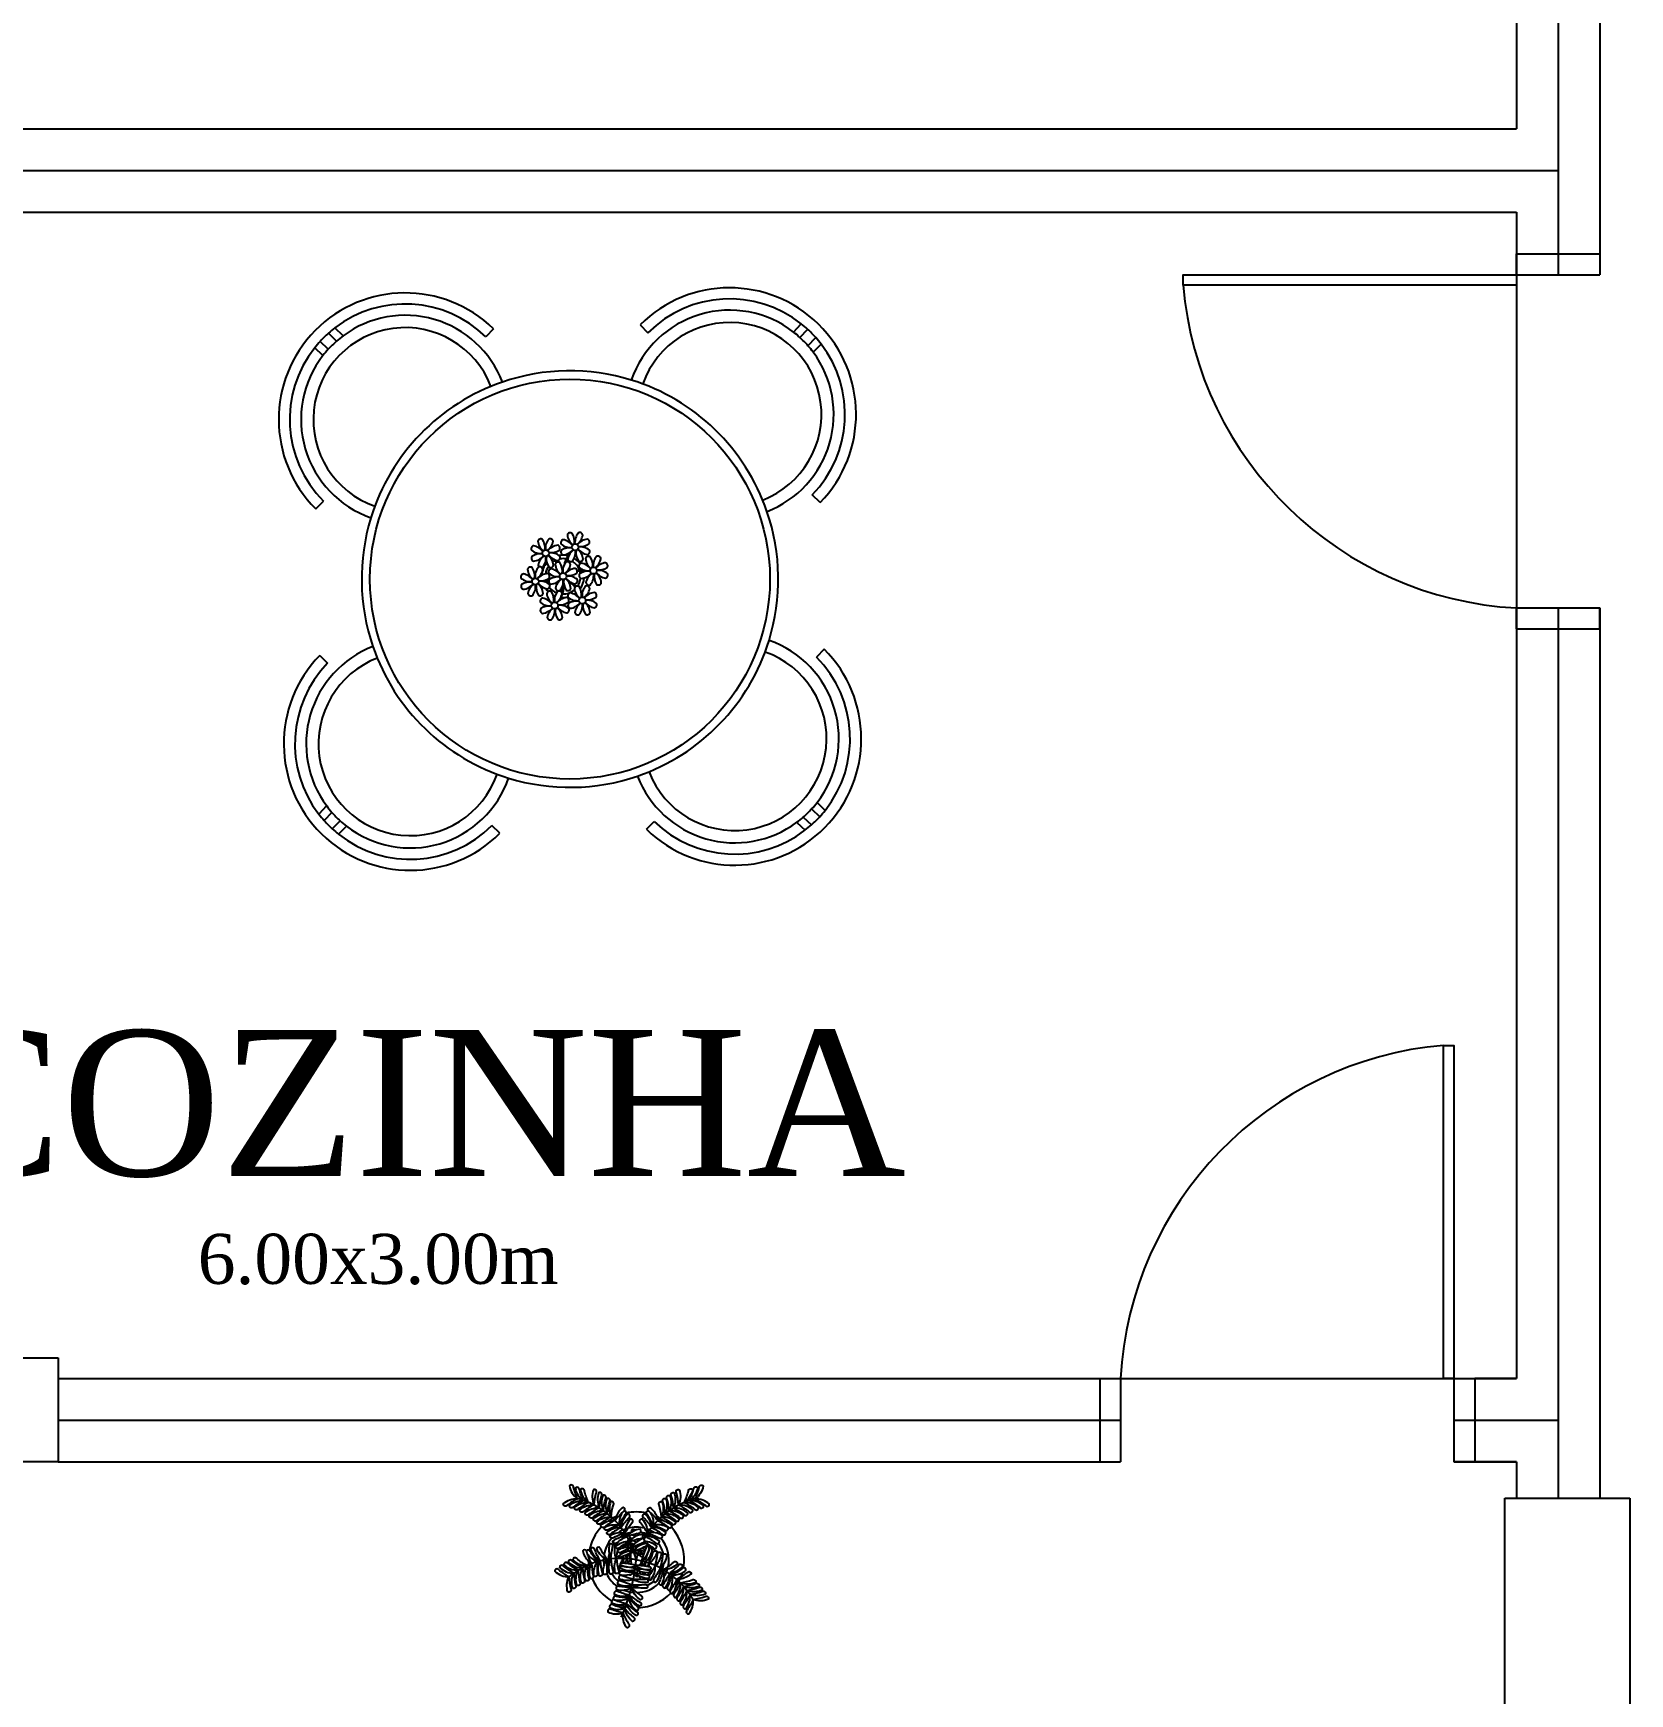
# Model space of a CAD drawing. Extents: x 220.6 to 320.1, y 139.4 to 202.4.
# Drawn here: x 228.802 to 232.635, y 194.451 to 198.437 of the extents above; entities that cross this region are included whole.
import ezdxf

# ---------------------------------------------------------------- set-up
doc = ezdxf.new("R2010")
doc.units = 0
doc.layers.get('0').update_dxf_attribs({"linetype": 'CONTINUOUS'})
for name, color, linetype in [('ACES-I', 251, 'CONTINUOUS'), ('DIVISORIA', 5, 'CONTINUOUS'), ('EXTERN-I', 251, 'CONTINUOUS'), ('Layer1', 252, 'CONTINUOUS'), ('MOBIL', 7, 'CONTINUOUS'), ('MOBIL-I', 251, 'CONTINUOUS'), ('MVIEW', 4, 'CONTINUOUS'), ('PAREDE', 6, 'CONTINUOUS'), ('VEGET', 64, 'CONTINUOUS'), ('VEGET_I', 62, 'CONTINUOUS')]:
    doc.layers.add(name, color=color, linetype=linetype)
doc.styles.add('STYLE2', font='times.ttf', dxfattribs={"height": 0.15})

# ---------------------------------------------------------------- blocks, each defined once
blk = doc.blocks.new('Mes_cop2')
at = {"layer": 'MOBIL'}
for p, q in [((-0.5444, 0.584), (-0.5642, 0.603)), ((-0.1835, 0.6007), (-0.2021, 0.5816)), ((0.1684, 0.6103), (0.1872, 0.5914)), ((0.5364, 0.593), (0.5553, 0.6126)), ((0.5517, 0.5801), (0.5707, 0.5998)), ((-0.5801, 0.5517), (-0.5998, 0.5707)), ((-0.5601, 0.5713), (-0.5797, 0.5902)), ((0.5713, 0.5601), (0.5902, 0.5797)), ((0.584, 0.5444), (0.603, 0.5642)), ((-0.593, 0.5364), (-0.6126, 0.5553)), ((0.6007, 0.1835), (0.5816, 0.2021)), ((-0.6103, 0.1684), (-0.5914, 0.1872)), ((-0.6007, -0.1835), (-0.5816, -0.2021)), ((0.6103, -0.1684), (0.5914, -0.1872)), ((-0.584, -0.5444), (-0.603, -0.5642)), ((0.5801, -0.5517), (0.5998, -0.5707)), ((0.593, -0.5364), (0.6126, -0.5553)), ((-0.5713, -0.5601), (-0.5902, -0.5797)), ((-0.5517, -0.5801), (-0.5707, -0.5998)), ((-0.5364, -0.593), (-0.5553, -0.6126)), ((-0.1684, -0.6103), (-0.1872, -0.5914)), ((0.1835, -0.6007), (0.2021, -0.5816)), ((0.5444, -0.584), (0.5642, -0.603)), ((0.5601, -0.5713), (0.5797, -0.5902))]:
    blk.add_line(p, q, dxfattribs=at)
at = {"layer": 'MOBIL', "color": 134}
blk.add_line((-0.5455, 0.2291), (-0.545, 0.2296), dxfattribs=at)
at = {"layer": 'MOBIL'}
for centre, radius, start, end in [((-0.3955, 0.3832), 0.3037, 45.7426, 225), ((0.3832, 0.3955), 0.3037, 315.7426, 135), ((-0.3955, 0.3832), 0.2771, 45.7426, 127.4996), ((0.3832, 0.3955), 0.25, 52.2022, 160.7613), ((0.3832, 0.3955), 0.2771, 51.5942, 135), ((-0.3955, 0.3832), 0.25, 21.0509, 126.5706), ((0.3832, 0.3955), 0.2771, 41.6623, 47.4499), ((-0.3955, 0.3832), 0.2771, 131.6623, 137.4499), ((-0.3955, 0.3832), 0.25, 131.1911, 137.6067), ((0.3832, 0.3955), 0.25, 41.1911, 47.6067), ((0.3832, 0.3955), 0.2771, 315.7426, 37.4996), ((-0.3955, 0.3832), 0.2771, 141.5942, 225), ((-0.3955, 0.3832), 0.25, 142.2022, 250.7613), ((0.3832, 0.3955), 0.25, 291.0509, 36.5706), ((0, 0), 0.5, 72.8866, 108.9257), ((0, 0), 0.5, 342.8866, 18.9257), ((0, 0), 0.5, 162.8866, 198.9257), ((0.3955, -0.3832), 0.25, 322.2022, 70.7613), ((-0.3832, -0.3955), 0.3037, 135.7426, 315), ((-0.3832, -0.3955), 0.25, 111.0509, 216.5706), ((0.3955, -0.3832), 0.3037, 225.7426, 45), ((0.3955, -0.3832), 0.2771, 321.5942, 45), ((-0.3832, -0.3955), 0.2771, 135.7426, 217.4996), ((-0.3832, -0.3955), 0.25, 232.2022, 340.7613), ((0, 0), 0.5, 252.8866, 288.9257), ((0.3955, -0.3832), 0.25, 201.0509, 306.5706), ((0.3955, -0.3832), 0.25, 311.1911, 317.6067), ((-0.3832, -0.3955), 0.2771, 221.6623, 227.4499), ((-0.3832, -0.3955), 0.25, 221.1911, 227.6067), ((-0.3832, -0.3955), 0.2771, 231.5942, 315), ((0.3955, -0.3832), 0.2771, 225.7426, 307.4996), ((0.3955, -0.3832), 0.2771, 311.6623, 317.4499)]:
    blk.add_arc(centre, radius, start, end, dxfattribs=at)
at = {"layer": 'MOBIL-I'}
blk.add_circle((0, 0), 0.48, dxfattribs=at)
for centre, radius, start, end in [((-0.3955, 0.3832), 0.2205, 21.1088, 250.7034), ((-0.3955, 0.3832), 0.2771, 127.4996, 131.6623), ((0.3832, 0.3955), 0.2205, 291.1088, 160.7034), ((0.3832, 0.3955), 0.2771, 47.4499, 51.5942), ((-0.3955, 0.3832), 0.2771, 137.4499, 141.5942), ((-0.3955, 0.3832), 0.25, 126.5706, 131.1911), ((0.3832, 0.3955), 0.25, 47.6067, 52.2022), ((0.3832, 0.3955), 0.25, 36.5706, 41.1911), ((0.3832, 0.3955), 0.2771, 37.4996, 41.6623), ((-0.3955, 0.3832), 0.25, 137.6067, 142.2022), ((0, 0), 0.5, 108.9257, 162.8866), ((0, 0), 0.5, 18.9257, 72.8866), ((0, 0), 0.5, 288.9257, 342.8866), ((-0.3832, -0.3955), 0.2205, 111.1088, 340.7034), ((0, 0), 0.5, 198.9257, 252.8866), ((0.3955, -0.3832), 0.2205, 201.1088, 70.7034), ((-0.3832, -0.3955), 0.25, 216.5706, 221.1911), ((0.3955, -0.3832), 0.25, 317.6067, 322.2022), ((0.3955, -0.3832), 0.2771, 317.4499, 321.5942), ((-0.3832, -0.3955), 0.2771, 217.4996, 221.6623), ((-0.3832, -0.3955), 0.25, 227.6067, 232.2022), ((0.3955, -0.3832), 0.25, 306.5706, 311.1911), ((0.3955, -0.3832), 0.2771, 307.4996, 311.6623), ((-0.3832, -0.3955), 0.2771, 227.4499, 231.5942)]:
    blk.add_arc(centre, radius, start, end, dxfattribs=at)
blk = doc.blocks.new('Veget-07')
at = {"layer": 'VEGET'}
for points in [[(-0.1408, 0.1467, -0.044205), (-0.1507, 0.1744, 0.765812), (-0.1604, 0.1773, 0.192696)], [(-0.1144, 0.1374, -0.044205), (-0.1243, 0.1651, 0.765812), (-0.1341, 0.168, 0.192696)], [(-0.1014, 0.1321, -0.044205), (-0.0959, 0.161, 0.765812), (-0.1027, 0.1684, 0.192696)], [(-0.0886, 0.1251, -0.044205), (-0.0831, 0.154, 0.765812), (-0.0899, 0.1614, 0.192696)], [(0.0896, 0.1245, 0.044205), (0.0841, 0.1534, -0.765812), (0.091, 0.1608, -0.192696)], [(0.1018, 0.1318, 0.044205), (0.0963, 0.1607, -0.765812), (0.1032, 0.1682, -0.192696)], [(0.1154, 0.1376, 0.044205), (0.1254, 0.1653, -0.765812), (0.1351, 0.1681, -0.192696)], [(0.1276, 0.1422, 0.044205), (0.1377, 0.1699, -0.765812), (0.1474, 0.1728, -0.192696)], [(0.1412, 0.1463, 0.044205), (0.1512, 0.174, -0.765812), (0.1609, 0.1769, -0.192696)], [(-0.1408, 0.1467, 0.044205), (-0.1656, 0.1309, -0.765812), (-0.1751, 0.1346, -0.192696)], [(-0.1142, 0.1379, 0.044205), (-0.1391, 0.1221, -0.765812), (-0.1485, 0.1257, -0.192696)], [(-0.1014, 0.1321, 0.044205), (-0.1263, 0.1163, -0.765812), (-0.1357, 0.1199, -0.192696)], [(-0.0886, 0.1251, 0.044205), (-0.1135, 0.1093, -0.765812), (-0.1229, 0.1129, -0.192696)], [(-0.0789, 0.1181, -0.044205), (-0.0733, 0.147, 0.765812), (-0.0802, 0.1544, 0.192696)], [(-0.0693, 0.1108, -0.044205), (-0.0637, 0.1397, 0.765812), (-0.0706, 0.1471, 0.192696)], [(-0.0603, 0.1032, -0.044205), (-0.0548, 0.1321, 0.765812), (-0.0616, 0.1395, 0.192696)], [(0.0606, 0.103, 0.044205), (0.0551, 0.1319, -0.765812), (0.062, 0.1394, -0.192696)], [(0.0696, 0.1106, 0.044205), (0.0641, 0.1395, -0.765812), (0.071, 0.1469, -0.192696)], [(0.0793, 0.1178, 0.044205), (0.0738, 0.1467, -0.765812), (0.0807, 0.1541, -0.192696)], [(0.0896, 0.1245, -0.044205), (0.1144, 0.1086, 0.765812), (0.1239, 0.1123, 0.192696)], [(0.1018, 0.1318, -0.044205), (0.1266, 0.116, 0.765812), (0.1361, 0.1196, 0.192696)], [(0.1154, 0.1376, -0.044205), (0.1402, 0.1217, 0.765812), (0.1496, 0.1254, 0.192696)], [(0.1276, 0.1422, -0.044205), (0.1524, 0.1264, 0.765812), (0.1619, 0.13, 0.192696)], [(0.1412, 0.1463, -0.044205), (0.166, 0.1305, 0.765812), (0.1754, 0.1341, 0.192696)], [(-0.0789, 0.1181, 0.044205), (-0.1037, 0.1023, -0.765812), (-0.1132, 0.1059, -0.192696)], [(-0.0603, 0.1032, 0.044205), (-0.0852, 0.0874, -0.765812), (-0.0946, 0.091, -0.192696)], [(0.0606, 0.103, -0.044205), (0.0854, 0.0872, 0.765812), (0.0949, 0.0908, 0.192696)], [(0.0793, 0.1178, -0.044205), (0.1041, 0.1019, 0.765812), (0.1136, 0.1056, 0.192696)], [(-0.1187, -0.0138, -0.044205), (-0.143, 0.0029, 0.765812), (-0.1526, -0.0005, 0.192696)], [(-0.1616, -0.0407, -0.044205), (-0.1859, -0.024, 0.765812), (-0.1954, -0.0274, 0.192696)], [(-0.15, -0.0319, -0.044205), (-0.1743, -0.0153, 0.765812), (-0.1839, -0.0186, 0.192696)], [(-0.1398, -0.025, -0.044205), (-0.164, -0.0084, 0.765812), (-0.1736, -0.0117, 0.192696)], [(-0.1292, -0.0192, -0.044205), (-0.1535, -0.0025, 0.765812), (-0.1631, -0.0058, 0.192696)], [(-0.15, -0.0319, 0.044205), (-0.1455, -0.061, -0.765812), (-0.1526, -0.0682, -0.192696)], [(-0.1398, -0.025, 0.044205), (-0.1352, -0.0541, -0.765812), (-0.1424, -0.0613, -0.192696)], [(-0.1187, -0.0138, 0.044205), (-0.1142, -0.0429, -0.765812), (-0.1213, -0.0501, -0.192696)], [(-0.1616, -0.0407, 0.044205), (-0.1571, -0.0698, -0.765812), (-0.1642, -0.077, -0.192696)], [(0.106, -0.0552, -0.044205), (0.0914, -0.0808, 0.765812), (0.0955, -0.0901, 0.192696)], [(0.1216, -0.0733, -0.044205), (0.107, -0.0988, 0.765812), (0.1111, -0.1081, 0.192696)], [(0.106, -0.0552, 0.044205), (0.1346, -0.0483, -0.765812), (0.1424, -0.0548, -0.192696)], [(0.1139, -0.064, 0.044205), (0.1425, -0.0571, -0.765812), (0.1503, -0.0636, -0.192696)], [(0.1216, -0.0733, 0.044205), (0.1502, -0.0663, -0.765812), (0.158, -0.0729, -0.192696)], [(0.1291, -0.0827, 0.044205), (0.1577, -0.0758, -0.765812), (0.1655, -0.0823, -0.192696)], [(-0.0317, -0.1274, -0.044205), (-0.0599, -0.119, 0.765812), (-0.068, -0.1252, 0.192696)], [(-0.0274, -0.1167, -0.044205), (-0.0556, -0.1083, 0.765812), (-0.0637, -0.1144, 0.192696)], [(-0.0274, -0.1167, 0.044205), (-0.0069, -0.1378, -0.765812), (-0.0086, -0.1478, -0.192696)], [(0.1291, -0.0827, -0.044205), (0.1145, -0.1082, 0.765812), (0.1186, -0.1175, 0.192696)], [(0.1367, -0.0951, -0.044205), (0.1221, -0.1207, 0.765812), (0.1262, -0.13, 0.192696)], [(0.1367, -0.0951, 0.044205), (0.1653, -0.0882, -0.765812), (0.1731, -0.0947, -0.192696)], [(-0.0317, -0.1274, 0.044205), (-0.0184, -0.1537, -0.765812), (-0.023, -0.1628, -0.192696)]]:
    blk.add_lwpolyline(points, format="xyb", close=True, dxfattribs=at)
for points in [[(-0.1272, 0.1425, -0.041958), (-0.1365, 0.1688, 0.765812), (-0.1463, 0.1717, 0.173473), (-0.1295, 0.1433, -0.044205)], [(-0.1264, 0.1423, 0.04372), (-0.151, 0.1266, -0.765812), (-0.1604, 0.1303, -0.188525), (-0.1269, 0.1425, 0.044205)], [(-0.0279, 0.1181, 0.561777), (-0.0317, 0.1262, 0.142414), (-0.0482, 0.1044, -0.044205)], [(0.0397, 0.1079, 0.017186), (0.0312, 0.1157, -0.765812), (0.0329, 0.1257, -0.142118), (0.0493, 0.1039, 0.044205)], [(-0.0691, 0.1106, 0.043736), (-0.0937, 0.095, -0.765812), (-0.1031, 0.0986, -0.190158), (-0.0693, 0.1108, 0.044205)], [(-0.0836, 0.0789, -0.217014), (-0.085, 0.083, -0.101631), (-0.0679, 0.0928, 0.044205)], [(-0.0388, 0.1083, -0.009373), (-0.0342, 0.1126, 0.765812)], [(-0.0342, 0.1126, 0.019255), (-0.036, 0.1092, -0.044205)], [(-0.0243, 0.1124, 0.362814), (-0.0279, 0.1181, 0.192696)], [(0.0246, 0.1123, -0.38977), (0.0287, 0.1182, -0.192696)], [(0.0342, 0.1131, -0.023028), (0.0363, 0.1091, 0.044205)], [(0.0844, 0.0781, 0.231781), (0.086, 0.0824, 0.103844), (0.0685, 0.0923, -0.044205)], [(0.0694, 0.1104, -0.043736), (0.0939, 0.0947, 0.765812), (0.1034, 0.0983, 0.190158), (0.0696, 0.1106, -0.044205)], [(-0.1194, 0.0217, 0.561777), (-0.1284, 0.0214, 0.142414), (-0.115, -0.0024, -0.044205)], [(-0.1127, 0.0227, 0.362814), (-0.1194, 0.0217, 0.192696)], [(-0.1147, 0.0078, -0.009373), (-0.1169, 0.0137, 0.765812)], [(-0.1169, 0.0137, 0.019255), (-0.1145, 0.0107, -0.044205)], [(-0.129, -0.0191, 0.043736), (-0.1245, -0.0478, -0.765812), (-0.1316, -0.055, -0.190158), (-0.1292, -0.0192, 0.044205)], [(-0.1058, -0.0451, -0.217014), (-0.1101, -0.0447, -0.101631), (-0.1122, -0.0251, 0.044205)], [(0.1077, -0.0404, 0.026609), (0.1223, -0.0304, -0.765812), (0.1317, -0.034, -0.150529), (0.1055, -0.0459, 0.044205)], [(0.1108, -0.0308, 0.019255), (0.114, -0.0289, 0.293091), (0.1193, -0.0223, 0.362814), (0.1134, -0.019, -0.044205)], [(0.0828, -0.0799, 0.217014), (0.0869, -0.081, 0.101631), (0.0959, -0.0635, -0.044205)], [(0.1137, -0.0638, -0.043736), (0.0992, -0.0891, 0.765812), (0.1033, -0.0984, 0.190158), (0.1139, -0.064, -0.044205)], [(-0.0588, -0.0988, 0.217014), (-0.059, -0.1032, 0.101631), (-0.0399, -0.1079, -0.044205)], [(-0.0126, -0.1143, 0.024087), (0.0003, -0.1238, -0.765812), (-0.0001, -0.1339, -0.148112), (-0.0196, -0.1133, 0.044205)], [(-0.0071, -0.1148, 0.019679), (-0.0044, -0.1176, 0.099242), (0.0009, -0.1212, 0.051682), (0.0032, -0.1212, 0.352205), (0.0051, -0.1149)]]:
    blk.add_lwpolyline(points, format="xyb", dxfattribs=at)
for centre, radius, start, end in [((-0.1911, -0.0425), 0.1958, 63.1009, 75.0922), ((-0.1911, -0.0425), 0.1958, 58.8729, 62.905), ((-0.1911, -0.0425), 0.1958, 46.6924, 58.6581), ((0.191, -0.043), 0.1958, 104.7555, 131.7692), ((0, 0), 0.115, 114.7863, 126.1966), ((0, 0), 0.115, 108.2342, 109.707), ((0, 0), 0.115, 77.6308, 102.2169), ((0, 0), 0.115, 69.8303, 71.6135), ((0, 0), 0.115, 53.4154, 64.6385), ((0, 0), 0.115, 136.6656, 168.6318), ((0, 0), 0.115, 350.4694, 42.7576), ((0, 0), 0.115, 174.6491, 176.1219), ((-0.0375, -0.1922), 0.1958, 125.073, 129.3199), ((-0.0375, -0.1922), 0.1958, 121.5087, 125.073), ((-0.0375, -0.1922), 0.1958, 114.5353, 121.4728), ((-0.0375, -0.1922), 0.1958, 113.1073, 114.4934), ((0, 0), 0.115, 181.2012, 192.6115), ((0, 0), 0.115, 339.4148, 344.4521), ((0, 0), 0.115, 203.0804, 239.2373), ((0, 0), 0.115, 326.4898, 336.4965), ((-0.0335, -0.1929), 0.1958, 37.6284, 47.9869), ((-0.0335, -0.1929), 0.1958, 34.0282, 37.5925), ((0, 0), 0.115, 249.7063, 260.1911), ((-0.4286, 0.039), 0.4304, 335.816, 339.4466), ((0, 0), 0.115, 263.6853, 266.4814), ((0, 0), 0.115, 272.5639, 316.0208), ((-0.0335, -0.1929), 0.1958, 29.7814, 33.8134)]:
    blk.add_arc(centre, radius, start, end, dxfattribs=at)
at = {"layer": 'VEGET_I'}
for points in [[(-0.0507, 0.0952, 0.044205), (-0.0756, 0.0794, -0.47059), (-0.0836, 0.0789, -0.101631)], [(-0.0679, 0.0928, -0.089316), (-0.0507, 0.0952, 0.044205)], [(-0.0507, 0.0952, -0.026571), (-0.0388, 0.1083, 0.765812)], [(-0.0482, 0.1044, 0.048939), (-0.0507, 0.0952, -0.044205)], [(-0.036, 0.1092, 0.136656), (-0.0404, 0.0833, -0.044205)], [(-0.0404, 0.0833, -0.044205), (-0.0262, 0.1091, 0.186519), (-0.0243, 0.1124, 0.192696)], [(-0.0342, 0.1126, -0.008239), (-0.0301, 0.1162, 0.14266), (-0.0279, 0.1181, 0.192696)], [(0.0407, 0.0832, 0.044205), (0.0265, 0.109, -0.186519), (0.0246, 0.1123, -0.192696)], [(0.0363, 0.1091, -0.136656), (0.0407, 0.0832, 0.044205)], [(0.0518, 0.0946, 0.026999), (0.0397, 0.1079, -0.765812)], [(0.0493, 0.1039, -0.049229), (0.0518, 0.0946, 0.044205)], [(0.0685, 0.0923, 0.087109), (0.0518, 0.0946, -0.044205)], [(0.0518, 0.0946, -0.044205), (0.0766, 0.0788, 0.45353), (0.0844, 0.0781, 0.192696)], [(-0.0222, 0.0566, 0.043212), (-0.0465, 0.0411, -0.765812), (-0.0559, 0.0447, -0.188559), (-0.0224, 0.0569, 0.044205)], [(-0.0255, 0.0391, 0.026809), (-0.0402, 0.029, -0.765812), (-0.0496, 0.0326, -0.190001), (-0.0159, 0.0448, 0.044205)], [(-0.0206, 0.0307, 0.012353), (-0.0211, 0.0391, 0.702056), (-0.0252, 0.0397, 0.056992), (-0.0277, 0.03, 0.055396)], [(-0.0157, 0.0445, 0.011778), (-0.0226, 0.0408, -0.765812)], [(-0.0222, 0.0566, -0.043212), (0.0055, 0.0642, 0.765812), (0.0091, 0.0737, 0.189039), (-0.0224, 0.0568, -0.044205)], [(-0.0194, 0.0448, -0.367712), (-0.0166, 0.051, -0.023207), (-0.0123, 0.0494, 0.044205)], [(-0.0124, 0.0303, 0.014432), (-0.013, 0.0401, 0.702056), (-0.0171, 0.0407, 0.058247), (-0.0196, 0.0308, 0.055396)], [(-0.0165, 0.0414, -0.128217), (-0.0185, 0.0431, -0.023207)], [(-0.0157, 0.0444, -0.040373), (0.0103, 0.0514, 0.765812), (0.0139, 0.0609, 0.178223), (-0.0163, 0.0456, -0.044205)], [(-0.0098, 0.0514, 0.000464), (-0.0101, 0.0515, -0.582651), (-0.0154, 0.0589, -0.07346)], [(-0.0052, 0.0369, 0.012832), (-0.0131, 0.0403, -0.213964)], [(-0.0105, 0.067, -0.375335), (-0.0089, 0.0737, -0.047205), (0.0001, 0.0717, 0.044205)], [(-0.0105, 0.0604, -0.056536), (0.0001, 0.0572, 0.044205)], [(-0.0091, 0.0295, -0.039819), (0.0149, 0.0409, 0.765812), (0.0167, 0.0509, 0.173659), (-0.0097, 0.0311, -0.044205)], [(-0.0075, 0.0471, -0.046951), (0.0001, 0.042, 0.044205)], [(0.0106, 0.0604, 0.016318), (0.0001, 0.0631, -0.765812)], [(0.0077, 0.0471, 0.011816), (0.0001, 0.0492, -0.765812)], [(0.01, 0.0514, -0.016225), (0.0124, 0.0494, 0.044205)], [(0.0107, 0.0669, -0.080461), (0.0226, 0.0568, 0.044205)], [(0.0224, 0.0565, 0.010847), (0.0156, 0.0589, -0.765812)], [(0.0186, 0.043, -0.012099), (0.0256, 0.039, 0.765812)], [(0.0282, 0.0373, -0.022047), (0.0403, 0.0289, 0.765812), (0.0497, 0.0325, 0.171463), (0.0195, 0.0447, -0.044205)], [(0.0224, 0.0565, -0.043212), (0.0466, 0.0409, 0.765812), (0.0561, 0.0446, 0.188559), (0.0226, 0.0568, -0.044205)], [(-0.1169, 0.0137, -0.008239), (-0.1186, 0.0189, 0.14266), (-0.1194, 0.0217, 0.192696)], [(-0.1075, -0.0084, -0.026571), (-0.1147, 0.0078, 0.765812)], [(-0.1145, 0.0107, 0.136656), (-0.0926, -0.0037, -0.044205)], [(-0.0926, -0.0037, -0.044205), (-0.1105, 0.0197, 0.186519), (-0.1127, 0.0227, 0.192696)], [(-0.0607, 0.0022, -0.043212), (-0.0566, 0.0307, 0.765812), (-0.0639, 0.0378, 0.189039), (-0.0611, 0.0022, -0.044205)], [(-0.0607, 0.0022, 0.043212), (-0.0562, -0.0262, -0.765812), (-0.0634, -0.0334, -0.188812), (-0.0611, 0.0022, 0.044205)], [(-0.0443, 0.0367, 0.310051), (-0.0503, 0.0371, 0.178223), (-0.0483, 0.0033, -0.044205)], [(-0.0471, 0.0034, 0.043533), (-0.0426, -0.0252, -0.765812), (-0.0498, -0.0324, -0.190001), (-0.0474, 0.0034, 0.044205)], [(-0.047, 0.0034, -0.035554), (-0.0437, 0.0269, 0.765812)], [(-0.009, 0.0293, 0.042968), (-0.0355, 0.0185, -0.765812), (-0.0441, 0.0238, -0.187469), (-0.0092, 0.0298, 0.044205)], [(-0.006, 0.0212, -0.054708), (-0.0395, 0.0053, -0.702056), (-0.0417, 0.0088, -0.225817), (-0.0061, 0.0215, -0.055396)], [(-0.0403, 0.0289, 0.01476), (-0.0401, 0.026, -0.044205)], [(-0.0385, 0.0171, 0.023461), (-0.0371, 0.0128, -0.044205)], [(-0.0369, -0.0078, -0.065659), (-0.0309, 0.0035, 0.044205)], [(-0.0345, 0.0071, 0.020897), (-0.0324, 0.0036, -0.044205)], [(-0.0316, 0.0291, -0.001358), (-0.0316, 0.03, 0.23858), (-0.0322, 0.0347, 0.192696)], [(-0.0316, 0.0163, -0.006135), (-0.0317, 0.0204, 0.23858)], [(-0.0305, 0.0035, 0.017363), (-0.0313, -0.008, -0.091156)], [(-0.0307, 0.0035, -0.007355), (-0.0312, 0.0084, 0.23858)], [(-0.027, 0.0336, 0.55151), (-0.0304, 0.032, 0.014416), (-0.0303, 0.0294, 0.055396)], [(-0.0268, 0.0348, -0.000915), (-0.0273, 0.0351, -0.304303), (-0.0281, 0.0374, -0.228818)], [(-0.028, 0.0221, 0.022251), (-0.0277, 0.0182, 0.055396)], [(-0.0266, -0.0085, -0.070796), (-0.0221, 0.003, -0.055396)], [(-0.0259, 0.0106, 0.046881), (-0.0227, 0.0031, 0.055396)], [(-0.0255, 0.039, -0.000303), (-0.0255, 0.039, -0.055396)], [(-0.0218, 0.003, -0.018247), (-0.0205, -0.0093, -0.702056)], [(-0.0217, 0.003, 0.014868), (-0.0208, 0.013, 0.702056)], [(-0.0211, 0.0385, -0.017637), (-0.0181, 0.0379, -0.055396)], [(-0.0189, 0.0308, -0.002748), (-0.0206, 0.0316, -0.304303)], [(-0.0205, 0.0206, 0.006974), (-0.0204, 0.0253, 0.702056)], [(-0.0199, 0.0255, 0.027174), (-0.0197, 0.0207, 0.055396)], [(-0.0186, 0.0141, 0.071588), (-0.0137, 0.0026, 0.055396)], [(-0.0185, -0.0096, -0.075119), (-0.0137, 0.0026, -0.055396)], [(-0.0137, 0.0026, 0.021865), (-0.0125, 0.0174, 0.702056)], [(-0.0137, 0.0026, -0.019771), (-0.0123, -0.0108, -0.702056)], [(-0.0042, 0.0245, -0.0139), (-0.013, 0.028, -0.304303)], [(-0.0127, 0.0362, -0.031165), (-0.0077, 0.0339, -0.055396)], [(-0.0123, 0.0217, 0.009673), (-0.0123, 0.0282, 0.702056)], [(-0.0123, 0.0271, -0.045164), (-0.0057, 0.0228, -0.055396)], [(0.0032, 0.0136, -0.02164), (-0.0108, 0.0183, -0.702056)], [(-0.0059, 0.0211, 0.053322), (0.0274, 0.035, 0.702056), (0.0263, 0.039, 0.218681), (-0.0063, 0.022, 0.055396)], [(-0.0046, 0.032, -0.032659), (0, 0.0286, -0.055396)], [(-0.0042, 0.0216, -0.061935), (0.0032, 0.0136, -0.055396)], [(0.0046, 0.032, 0.007775), (0, 0.0344, -0.765812)], [(0.006, 0.021, -0.009219), (0, 0.023, -0.304303)], [(0.0181, 0.0127, 0.085919), (0.0032, 0.0136, 0.055396)], [(0.0032, 0.0136, 0.021874), (0.0161, 0.0063, 0.702056)], [(0.0043, 0.0245, -0.018209), (0.0063, 0.022, -0.055396)], [(0.0053, 0.0369, -0.020159), (0.0078, 0.0339, 0.044205)], [(0.006, 0.0212, 0.021253), (0.0186, 0.0141, 0.702056)], [(0.021, 0.0204, 0.085162), (0.0061, 0.0215, 0.055396)], [(0.0131, 0.028, -0.015304), (0.0226, 0.0244, 0.765812)], [(0.0253, 0.0303, 0.031921), (0.019, 0.0307, -0.044205)], [(0.0205, 0.0041, 0.004757), (0.0234, 0.0028, 0.702056)], [(0.0213, -0.0049, -0.053322), (0.0337, 0.029, -0.702056), (0.0377, 0.0281, -0.218681), (0.0223, -0.0052, -0.055396)], [(0.0258, 0.0101, 0.005884), (0.0248, 0.0105, 0.055396)], [(0.0251, 0.011, 0.001397), (0.026, 0.0106, 0.702056)], [(0.0281, 0.0008, 0.0079), (0.0331, -0.0012, 0.702056)], [(0.0287, 0.0177, 0.003136), (0.0282, 0.0179, 0.055396)], [(0.0292, 0.0215, -0.001443), (0.0301, 0.0211, 0.765812)], [(0.0299, -0.0077, 0.039819), (0.0402, 0.0168, -0.765812), (0.0501, 0.0191, -0.173659), (0.0316, -0.0082, 0.044205)], [(0.0335, 0.0285, 0.016253), (0.0304, 0.0294, -0.044205)], [(0.0355, 0.0042, 0.023932), (0.0321, 0.0067, 0.055396)], [(0.0327, 0.0077, 0.00583), (0.0364, 0.0063, 0.702056)], [(0.0384, 0.0116, 0.021846), (0.0353, 0.0139, 0.055396)], [(0.0365, 0.0177, 0.188259), (0.0402, 0.0171, 0.037112)], [(0.0444, 0.0217, 0.095136), (0.0442, 0.0237, 0.037112), (0.0377, 0.027, -0.044205)], [(0.0451, -0.0136, 0.040373), (0.0509, 0.0127, -0.765812), (0.0602, 0.0167, -0.178223), (0.0463, -0.0141, 0.044205)], [(0.0575, -0.0196, 0.043212), (0.0639, 0.0085, -0.765812), (0.0732, 0.0126, -0.189039), (0.0578, -0.0197, 0.044205)], [(-0.115, -0.0024, 0.048939), (-0.1075, -0.0084, -0.044205)], [(-0.1122, -0.0251, -0.089316), (-0.1075, -0.0084, 0.044205)], [(-0.1075, -0.0084, 0.044205), (-0.103, -0.0375, -0.47059), (-0.1058, -0.0451, -0.101631)], [(-0.0068, -0.0463, -0.041957), (-0.0335, -0.0382, 0.765812), (-0.0416, -0.0444, 0.18367), (-0.0069, -0.0471, -0.044205)], [(-0.0397, -0.0288, -0.091774), (-0.038, -0.0111, 0.044205)], [(-0.0025, -0.0213, 0.050837), (-0.0365, -0.0159, 0.702056), (-0.0377, -0.0198, 0.208079), (-0.0028, -0.0233, 0.055396)], [(-0.0014, -0.0134, 0.052104), (-0.0363, -0.0077, 0.702056), (-0.0374, -0.0117, 0.213937), (-0.0016, -0.0148, 0.055396)], [(-0.0315, -0.0144, 0.002726), (-0.0315, -0.0162, -0.091156)], [(-0.0313, -0.0228, 0.003527), (-0.0312, -0.0251, -0.132351), (-0.031, -0.0278, -0.192696)], [(-0.0277, -0.0166, -0.005382), (-0.0277, -0.0157, -0.055396)], [(-0.0266, -0.0286, -0.026563), (-0.0274, -0.024, -0.055396)], [(-0.0202, -0.0253, -0.005553), (-0.0203, -0.029, -0.702056)], [(-0.0202, -0.017, -0.000824), (-0.0201, -0.0176, -0.702056)], [(-0.0196, -0.0177, -0.003383), (-0.0196, -0.0171, -0.055396)], [(-0.0184, -0.0296, -0.024989), (-0.0192, -0.0253, -0.055396)], [(-0.0125, -0.0342, -0.873192), (-0.0166, -0.0354, -0.228818)], [(-0.012, -0.0252, -0.007299), (-0.0122, -0.0302, -0.702056)], [(-0.012, -0.0171, -0.002951), (-0.012, -0.0191, -0.702056)], [(-0.0039, -0.0305, 0.044205), (0.0251, -0.0357, -0.765812), (0.0296, -0.0448, -0.192696), (-0.0039, -0.0305, 0.044205)], [(-0.0016, -0.0148, 0.126868), (0.0315, -0.0234, 0.706395), (0.0352, -0.0184, 0.085319), (0.034, -0.0178, 0.054345), (-0.0014, -0.0134)], [(0.0001, -0.0341, 0.004581), (-0.0008, -0.0371, 0.702056), (0.0028, -0.0391, 0.014424), (0.0044, -0.0372, 0.055396)], [(0.0032, -0.0251, 0.010447), (0.0009, -0.0318, 0.702056)], [(0.0059, -0.0184, 0.004912), (0.0046, -0.0215, 0.702056)], [(0.0072, -0.0388, 0.000531), (0.0071, -0.0392, 0.702056), (0.0107, -0.0412, 0.00358), (0.0111, -0.0407, 0.055396)], [(0.0074, -0.0332, 0.031025), (0.01, -0.0284, 0.055396)], [(0.0137, -0.0025, 0.018633), (0.008, -0.0138, 0.702056)], [(0.0106, -0.0286, 0.007534), (0.0089, -0.0335, 0.702056)], [(0.0125, -0.022, 0.007476), (0.0128, -0.0208, 0.055396)], [(0.0136, -0.0211, 0.001673), (0.0132, -0.0221, 0.702056)], [(0.014, -0.0145, 0.068831), (0.0137, -0.0025, 0.055396)], [(0.0157, -0.0346, 0.027613), (0.018, -0.0303, 0.055396)], [(0.0214, -0.005, 0.016154), (0.0164, -0.0147, 0.702056)], [(0.0218, -0.0308, -0.006227), (0.0202, -0.0346, 0.033373), (0.0197, -0.0351, 0.192696)], [(0.0207, -0.023, 0.002758), (0.0208, -0.0225, 0.055396)], [(0.0221, -0.0154, 0.058916), (0.0217, -0.0051, 0.055396)], [(0.0249, -0.0231, -0.0009), (0.0247, -0.0236, 0.009168)], [(0.0297, -0.0076, -0.013341), (0.0272, -0.0161, 0.009168)], [(0.0288, -0.0363, 0.030936), (0.0305, -0.0305, -0.044205)], [(0.0292, -0.0448, 0.352236), (0.0349, -0.0481, 0.190001), (0.0455, -0.0137, -0.044205)], [(0.0316, -0.0169, 0.047452), (0.0302, -0.0078, -0.044205)], [(0.0452, -0.0136, -0.043303), (0.0309, -0.0387, 0.765812)], [(0.0314, -0.0249, 0.007699), (0.0315, -0.0234, -0.044205)], [(0.038, -0.0026, 0.312991), (0.0396, -0.0008, 0.052452)], [(0.0575, -0.0196, -0.043212), (0.0432, -0.0445, 0.765812), (0.0473, -0.0538, 0.188812), (0.0579, -0.0197, -0.044205)], [(0.1134, -0.019, 0.186519), (0.1102, -0.021, -0.044205), (0.0851, -0.0365, 0.136656), (0.1108, -0.0308, 0.293091)], [(-0.0097, -0.0596, -0.04223), (-0.0366, -0.0515, 0.765812), (-0.0447, -0.0576, 0.184614), (-0.0098, -0.0603, -0.044205)], [(-0.0068, -0.0463, 0.041957), (0.0212, -0.046, -0.765812), (0.0272, -0.0541, -0.183954), (-0.0069, -0.0471, 0.044205)], [(0.0975, -0.0462, -0.044205), (0.0828, -0.0718, 0.47059), (0.0828, -0.0799, 0.101631)], [(0.0959, -0.0635, 0.089316), (0.0975, -0.0462, -0.044205)], [(0.0975, -0.0462, 0.017575), (0.1077, -0.0404, -0.765812)], [(0.1055, -0.0459, -0.040978), (0.0975, -0.0462, 0.044205)], [(-0.0227, -0.1054, -0.044205), (-0.0509, -0.0971, 0.47059), (-0.0588, -0.0988, 0.192696)], [(-0.0399, -0.1079, 0.089316), (-0.0227, -0.1054, -0.044205)], [(-0.0227, -0.1054, 0.020097), (-0.0126, -0.1143, -0.765812)], [(-0.0196, -0.1133, -0.043346), (-0.0227, -0.1054, 0.044205)], [(-0.0184, -0.0912, 0.136225), (-0.0071, -0.1148, 0.131385)], [(-0.0184, -0.0912, 0.044205), (0.0024, -0.112, -0.19627), (0.0051, -0.1149, -0.192696)]]:
    blk.add_lwpolyline(points, format="xyb", dxfattribs=at)
for points in [[(-0.0404, 0.0833, 0.044205), (-0.0677, 0.0723, -0.765812), (-0.0764, 0.0776, -0.192696)], [(-0.0365, 0.0781, -0.044205), (-0.0178, 0.1009, 0.765812), (-0.0203, 0.1107, 0.192696)], [(-0.0269, 0.0643, -0.044205), (-0.0104, 0.0887, 0.765812), (-0.0138, 0.0982, 0.192696)], [(0.027, 0.0642, 0.044205), (0.0106, 0.0886, -0.765812), (0.0141, 0.0982, -0.192696)], [(0.0367, 0.078, 0.044205), (0.0181, 0.1008, -0.765812), (0.0206, 0.1106, -0.192696)], [(0.0407, 0.0832, -0.044205), (0.0679, 0.0721, 0.765812), (0.0766, 0.0774, 0.192696)], [(-0.0365, 0.0781, 0.044205), (-0.0613, 0.0623, -0.765812), (-0.0708, 0.066, -0.192696)], [(-0.0269, 0.0643, 0.044205), (-0.0542, 0.0532, -0.765812), (-0.0628, 0.0585, -0.192696)], [(0.027, 0.0642, -0.044205), (0.0543, 0.0531, 0.765812), (0.063, 0.0584, 0.192696)], [(0.0367, 0.078, -0.044205), (0.0615, 0.0622, 0.765812), (0.071, 0.0658, 0.192696)], [(-0.0862, -0.0022, -0.044205), (-0.0996, 0.024, 0.765812), (-0.1096, 0.0257, 0.192696)], [(-0.0696, 0.0011, -0.044205), (-0.0854, 0.0259, 0.765812), (-0.0955, 0.0266, 0.192696)], [(-0.0696, 0.0011, 0.044205), (-0.0704, -0.0284, -0.765812), (-0.0788, -0.0341, -0.192696)], [(0.0137, -0.0025, -0.055396), (0.0265, 0.0328, -0.702056), (0.0305, 0.0319, -0.228818)], [(-0.0926, -0.0037, 0.044205), (-0.0934, -0.0331, -0.765812), (-0.1017, -0.0389, -0.192696)], [(-0.0862, -0.0022, 0.044205), (-0.0817, -0.0313, -0.765812), (-0.0888, -0.0385, -0.192696)], [(-0.0039, -0.0305, -0.044205), (-0.0332, -0.0274, 0.765812), (-0.04, -0.0349, 0.192696)], [(-0.0025, -0.0213, -0.055396), (0.0348, -0.0256, -0.702056), (0.0348, -0.0297, -0.228818)], [(0.0654, -0.0238, -0.044205), (0.0557, -0.0516, 0.765812), (0.0614, -0.06, 0.192696)], [(0.0797, -0.0328, -0.044205), (0.0651, -0.0583, 0.765812), (0.0692, -0.0676, 0.192696)], [(0.0654, -0.0238, 0.044205), (0.0891, -0.0062, -0.765812), (0.0987, -0.0092, -0.192696)], [(0.0851, -0.0365, -0.044205), (0.0754, -0.0643, 0.765812), (0.0811, -0.0726, 0.192696)], [(0.0797, -0.0328, 0.044205), (0.1016, -0.0131, -0.765812), (0.1115, -0.0151, -0.192696)], [(-0.0163, -0.0846, -0.044205), (-0.0446, -0.0762, 0.765812), (-0.0527, -0.0823, 0.192696)], [(-0.0116, -0.0667, -0.044205), (-0.0408, -0.0636, 0.765812), (-0.0477, -0.0711, 0.192696)], [(-0.0116, -0.0667, 0.044205), (0.011, -0.0857, -0.765812), (0.0103, -0.0958, -0.192696)], [(-0.0097, -0.0596, 0.044205), (0.0198, -0.0595, -0.765812), (0.0258, -0.0676, -0.192696)], [(-0.0184, -0.0912, -0.044205), (-0.0477, -0.088, 0.765812), (-0.0545, -0.0955, 0.192696)], [(-0.0163, -0.0846, 0.044205), (0.0079, -0.1013, -0.765812), (0.0082, -0.1114, -0.192696)]]:
    blk.add_lwpolyline(points, format="xyb", close=True, dxfattribs=at)
for centre, radius, start, end in [((-0.1911, -0.0425), 0.1958, 44.6994, 46.6924), ((-0.1911, -0.0425), 0.1958, 40.0653, 44.5161), ((-0.1911, -0.0425), 0.1958, 38.0316, 39.9316), ((0.191, -0.043), 0.1958, 139.9161, 141.8162), ((0.191, -0.043), 0.1958, 135.3317, 139.7824), ((0.191, -0.043), 0.1958, 131.7692, 135.3317), ((0, 0), 0.0784, 138.5722, 171.0542), ((0, 0), 0.0784, 109.3908, 123.9064), ((0, 0), 0.0667, 101.0018, 125.0642), ((-0.1911, -0.0425), 0.1958, 33.055, 37.9709), ((-0.1911, -0.0425), 0.1958, 25.4706, 33.0329), ((0, 0), 0.0784, 75.2084, 104.6393), ((0.191, -0.043), 0.1958, 154.7228, 156.278), ((0, 0), 0.0667, 54.7836, 78.846), ((0.191, -0.043), 0.1958, 146.8148, 151.7874), ((0, 0), 0.0784, 55.9413, 70.4569), ((0.191, -0.043), 0.1958, 141.8768, 146.7928), ((0, 0), 0.0784, 348.047, 41.2755), ((-0.0375, -0.1922), 0.1958, 99.4698, 104.3858), ((0, 0), 0.0784, 175.8057, 190.3213), ((-0.0375, -0.1922), 0.1958, 78.9556, 99.4478), ((0, 0), 0.0667, 167.4166, 191.4791), ((0, 0), 0.0667, 143.4225, 147.7995), ((-0.1911, -0.0425), 0.1958, 12.5407, 24.4388), ((0.191, -0.043), 0.1958, 163.2567, 167.307), ((0.191, -0.043), 0.1958, 159.4295, 163.1754), ((0, 0), 0.0667, 11.3017, 36.4252), ((-0.0375, -0.1922), 0.1958, 111.1143, 113.1073), ((-0.0375, -0.1922), 0.1958, 106.4802, 110.9309), ((-0.0375, -0.1922), 0.1958, 104.4465, 106.3465), ((0, 0), 0.0784, 204.9871, 234.2697), ((0, 0), 0.0667, 209.8374, 230.1587), ((-0.4286, 0.039), 0.4304, 339.4466, 351.9444), ((-0.4286, 0.039), 0.4304, 351.9444, 352.8151), ((-0.4286, 0.039), 0.4304, 353.0137, 354.8012), ((-0.0335, -0.1929), 0.1958, 76.0953, 80.1456), ((-0.0335, -0.1929), 0.1958, 52.7547, 76.014), ((0, 0), 0.0667, 327.6222, 351.6846), ((0, 0), 0.0784, 328.7799, 343.2955), ((-0.0335, -0.1929), 0.1958, 48.1703, 52.621), ((0, 0), 0.0784, 247.5154, 264.9768), ((0, 0), 0.0667, 248.9366, 274.5396), ((0, 0), 0.0784, 270.9845, 314.1141), ((0, 0), 0.0667, 292.9877, 309.2638)]:
    blk.add_arc(centre, radius, start, end, dxfattribs=at)
blk = doc.blocks.new('Veget_14')
at = {"layer": 'VEGET', "color": 7}
for points in [[(-0.0436, 0.0632, 0.191491), (-0.0493, 0.0885, 0.518852), (-0.0605, 0.0846, 0.20503), (-0.0475, 0.0609)], [(-0.0376, 0.0624, 0.191491), (-0.0237, 0.0842, 0.518852), (-0.0344, 0.0894, 0.20503), (-0.042, 0.0635)], [(0.0225, 0.0742, 0.191491), (0.0007, 0.088, 0.518852), (-0.0045, 0.0773, 0.20503), (0.0214, 0.0697)], [(0.0274, 0.0779, 0.191491), (0.0218, 0.1031, 0.518852), (0.0105, 0.0992, 0.20503), (0.0235, 0.0755)], [(0.0335, 0.077, 0.191491), (0.0473, 0.0989, 0.518852), (0.0366, 0.1041, 0.20503), (0.029, 0.0781)], [(0.0372, 0.0721, 0.191491), (0.0624, 0.0778, 0.518852), (0.0585, 0.089, 0.20503), (0.0348, 0.076)], [(-0.0485, 0.0595, 0.191491), (-0.0704, 0.0734, 0.518852), (-0.0756, 0.0627, 0.20503), (-0.0496, 0.0551)], [(-0.0494, 0.0535, 0.191491), (-0.0746, 0.0478, 0.518852), (-0.0707, 0.0366, 0.20503), (-0.047, 0.0496)], [(-0.0457, 0.0486, 0.191491), (-0.0595, 0.0267, 0.17076), (-0.0572, 0.0225, 0.20503)], [(-0.0508, 0.0208, 0.071789), (-0.0488, 0.0216, 0.20503), (-0.0412, 0.0475)], [(-0.0396, 0.0477, 0.191491), (-0.034, 0.0225, 0.518852), (-0.0227, 0.0264, 0.20503), (-0.0357, 0.0501)], [(-0.0339, 0.0575, 0.191491), (-0.0086, 0.0631, 0.518852), (-0.0125, 0.0744, 0.20503), (-0.0362, 0.0614)], [(-0.0347, 0.0514, 0.191491), (-0.0129, 0.0376, 0.518852), (-0.0077, 0.0483, 0.20503), (-0.0336, 0.0559)], [(0.0217, 0.0681, 0.191491), (-0.0036, 0.0625, 0.518852), (0.0003, 0.0512, 0.20503), (0.024, 0.0642)], [(0.0254, 0.0632, 0.191491), (0.0115, 0.0414, 0.518852), (0.0222, 0.0362, 0.20503), (0.0298, 0.0621)], [(0.0314, 0.0624, 0.191491), (0.0371, 0.0371, 0.518852), (0.0483, 0.041, 0.20503), (0.0353, 0.0647)], [(0.0363, 0.0661, 0.191491), (0.0582, 0.0522, 0.518852), (0.0634, 0.0629, 0.20503), (0.0374, 0.0705)], [(0.071, 0.0214, 0.191491), (0.0653, 0.0466, 0.518852), (0.0541, 0.0427, 0.20503), (0.0671, 0.019)], [(0.077, 0.0205, 0.191491), (0.0909, 0.0424, 0.518852), (0.0802, 0.0476, 0.20503), (0.0726, 0.0216)], [(-0.0733, -0.0081, 0.191491), (-0.0951, 0.0058, 0.518852), (-0.1003, -0.0049, 0.20503), (-0.0744, -0.0125)], [(-0.0684, -0.0044, 0.191491), (-0.074, 0.0208, 0.518852), (-0.0853, 0.0169, 0.20503), (-0.0723, -0.0068)], [(-0.0623, -0.0053, 0.191491), (-0.0485, 0.0166, 0.518852), (-0.0592, 0.0218, 0.20503), (-0.0668, -0.0042)], [(-0.0586, -0.0102, 0.191491), (-0.0334, -0.0045, 0.518852), (-0.0373, 0.0067, 0.20503), (-0.061, -0.0063)], [(-0.0069, 0.0041, 0.191491), (-0.0287, 0.0179, 0.518852), (-0.0339, 0.0072, 0.20503), (-0.008, -0.0004)], [(-0.002, 0.0077, 0.191491), (-0.0077, 0.033, 0.518852), (-0.0189, 0.0291, 0.20503), (-0.0059, 0.0054)], [(0.0041, 0.0069, 0.191491), (0.0179, 0.0287, 0.518852), (0.0072, 0.0339, 0.20503), (-0.0004, 0.008)], [(0.0077, 0.002, 0.191491), (0.033, 0.0077, 0.518852), (0.0291, 0.0189, 0.20503), (0.0054, 0.0059)], [(0.0069, -0.0041, 0.191491), (0.0287, -0.0179, 0.518852), (0.0339, -0.0072, 0.20503), (0.008, 0.0004)], [(0.0661, 0.0177, 0.191491), (0.0442, 0.0316, 0.518852), (0.039, 0.0209, 0.20503), (0.065, 0.0133)], [(0.0652, 0.0116, 0.191491), (0.04, 0.006, 0.518852), (0.0439, -0.0053, 0.20503), (0.0676, 0.0077)], [(0.0689, 0.0067, 0.191491), (0.0551, -0.0151, 0.518852), (0.0658, -0.0203, 0.20503), (0.0734, 0.0056)], [(0.075, 0.0059, 0.191491), (0.0806, -0.0194, 0.518852), (0.0919, -0.0155, 0.20503), (0.0789, 0.0083)], [(0.0807, 0.0156, 0.191491), (0.106, 0.0213, 0.518852), (0.1021, 0.0325, 0.20503), (0.0784, 0.0196)], [(0.0799, 0.0096, 0.191491), (0.1017, -0.0043, 0.518852), (0.1069, 0.0064, 0.20503), (0.081, 0.014)], [(-0.0741, -0.0142, 0.191491), (-0.0994, -0.0198, 0.518852), (-0.0955, -0.0311, 0.20503), (-0.0718, -0.0181)], [(-0.0704, -0.0191, 0.191491), (-0.0843, -0.0409, 0.518852), (-0.0736, -0.0461, 0.20503), (-0.066, -0.0202)], [(-0.0644, -0.0199, 0.191491), (-0.0587, -0.0452, 0.518852), (-0.0475, -0.0413, 0.20503), (-0.0605, -0.0176)], [(-0.0595, -0.0162, 0.191491), (-0.0376, -0.0301, 0.518852), (-0.0324, -0.0194, 0.20503), (-0.0584, -0.0118)], [(-0.0221, -0.0622, 0.191491), (-0.0277, -0.037, 0.518852), (-0.039, -0.0409, 0.20503), (-0.026, -0.0646)], [(-0.0077, -0.002, 0.191491), (-0.033, -0.0077, 0.518852), (-0.0291, -0.0189, 0.20503), (-0.0054, -0.0059)], [(-0.016, -0.0631, 0.191491), (-0.0022, -0.0412, 0.518852), (-0.0129, -0.036, 0.20503), (-0.0205, -0.062)], [(-0.0041, -0.0069, 0.191491), (-0.0179, -0.0287, 0.518852), (-0.0072, -0.0339, 0.20503), (0.0004, -0.008)], [(0.002, -0.0077, 0.191491), (0.0077, -0.033, 0.518852), (0.0189, -0.0291, 0.20503), (0.0059, -0.0054)], [(0.0443, -0.0501, 0.191491), (0.0386, -0.0248, 0.518852), (0.0274, -0.0287, 0.20503), (0.0404, -0.0524)], [(0.0503, -0.0509, 0.191491), (0.0642, -0.0291, 0.518852), (0.0535, -0.0239, 0.20503), (0.0459, -0.0498)], [(0.054, -0.0558, 0.191491), (0.0793, -0.0502, 0.518852), (0.0754, -0.0389, 0.20503), (0.0517, -0.0519)], [(-0.027, -0.0659, 0.191491), (-0.0488, -0.0521, 0.518852), (-0.054, -0.0628, 0.20503), (-0.0281, -0.0704)], [(-0.0278, -0.072, 0.191491), (-0.0531, -0.0776, 0.518852), (-0.0492, -0.0889, 0.20503), (-0.0255, -0.0759)], [(-0.0242, -0.0769, 0.191491), (-0.038, -0.0987, 0.518852), (-0.0273, -0.1039, 0.20503), (-0.0197, -0.078)], [(-0.0181, -0.0777, 0.191491), (-0.0124, -0.103, 0.518852), (-0.0012, -0.0991, 0.20503), (-0.0142, -0.0754)], [(-0.0124, -0.068, 0.191491), (0.0129, -0.0623, 0.518852), (0.009, -0.0511, 0.20503), (-0.0147, -0.0641)], [(-0.0132, -0.074, 0.191491), (0.0086, -0.0879, 0.518852), (0.0138, -0.0772, 0.20503), (-0.0121, -0.0696)], [(0.0394, -0.0538, 0.191491), (0.0175, -0.0399, 0.518852), (0.0123, -0.0506, 0.20503), (0.0383, -0.0582)], [(0.0385, -0.0598, 0.191491), (0.0133, -0.0655, 0.518852), (0.0172, -0.0767, 0.20503), (0.0409, -0.0637)], [(0.0422, -0.0647, 0.191491), (0.0284, -0.0866, 0.518852), (0.0391, -0.0918, 0.20503), (0.0467, -0.0658)], [(0.0483, -0.0656, 0.191491), (0.0539, -0.0908, 0.518852), (0.0652, -0.0869, 0.20503), (0.0522, -0.0632)], [(0.0532, -0.0619, 0.191491), (0.075, -0.0757, 0.518852), (0.0802, -0.065, 0.20503), (0.0543, -0.0574)]]:
    blk.add_lwpolyline(points, format="xyb", dxfattribs=at)
at = {"layer": 'VEGET', "color": 42}
for centre in [(-0.0416, 0.0555), (0.0294, 0.0701), (0, 0), (0.073, 0.0136), (-0.0664, -0.0122), (-0.0201, -0.07), (0.0463, -0.0578)]:
    blk.add_circle(centre, 0.008, dxfattribs=at)
at = {"layer": 'VEGET', "color": 94}
for centre, radius, start, end in [((-0.0765, -0.0179), 0.0793, 54.9163, 59.0708), ((-0.0765, -0.0179), 0.0793, 40.153, 49.1957), ((0.0975, 0), 0.099, 144.6026, 166.3715), ((0.0975, 0), 0.096, 152.8823, 159.0916), ((-0.0612, -0.0048), 0.0622, 38.976, 44.1425), ((-0.0612, -0.0048), 0.0622, 11.8879, 16.4018), ((0.0539, -0.0822), 0.0986, 94.2878, 101.6908), ((0.0539, -0.0822), 0.0956, 88.9574, 101.8062), ((0.0539, -0.0822), 0.0956, 83.3221, 84.8757), ((-0.0535, 0.0695), 0.0799, 274.6501, 284.8641), ((-0.0476, 0.0515), 0.0642, 271.8189, 281.906), ((-0.058, -0.0233), 0.0603, 324.6409, 3.3511), ((-0.0556, -0.0242), 0.0549, 344.0711, 2.6448), ((-0.0536, -0.0867), 0.102, 36.2927, 45.4646), ((-0.0536, -0.0867), 0.105, 36.411, 41.5755)]:
    blk.add_arc(centre, radius, start, end, dxfattribs=at)
at = {"layer": 'VEGET', "color": 40}
for radius, start, end in [(0.0509, 121.5115, 123.9034), (0.0509, 76.6257, 101.2054), (0.0425, 79.5079, 99.958), (0.0509, 36.338, 58.3289), (0.0509, 139.6216, 177.2535), (0.0425, 145.4192, 172.0062), (0.0425, 117.8024, 125.3101), (0.0425, 21.2258, 58.4551), (0.0425, 9.7434, 17.1061), (0.0509, 12.0535, 15.1524), (0.0509, 214.7168, 225.8089), (0.0425, 191.7544, 192.795), (0.0425, 196.8647, 200.2384), (0.0425, 219.4845, 248.6966), (0.0425, 268.8569, 310.9878), (0.0425, 326.3984, 353.8236), (0.0509, 324.3663, 355.6451), (0.0509, 242.3459, 248.0677), (0.0509, 265.1392, 283.4645), (0.0509, 302.0643, 307.1567)]:
    blk.add_arc((0, 0), radius, start, end, dxfattribs=at)
at = {"layer": 'VEGET'}
blk.add_arc((0, 0), 0.0425, 74.1954, 75.3637, dxfattribs=at)

msp = doc.modelspace()

# ---------------------------------------------------------------- linework, layer by layer
for p, q in [((232.3624, 200.2076), (232.3624, 198.2076)), ((232.5624, 200.0076), (232.5624, 197.8576)), ((226.3624, 198.2076), (232.3624, 198.2076)), ((226.5624, 198.0076), (232.3624, 198.0076)), ((232.3624, 198.0076), (232.3624, 195.2076)), ((232.3624, 198.0076), (232.3624, 197.8326)), ((232.5624, 197.0576), (232.5624, 194.9205)), ((228.8624, 195.2076), (232.3624, 195.2076)), ((228.8624, 195.0076), (231.4124, 195.0076)), ((232.2124, 195.0076), (232.3624, 195.0076)), ((232.3624, 195.0076), (232.3624, 194.9205))]:
    msp.add_line(p, q)
at = {"layer": 'ACES-I'}
for p, q in [((231.3624, 195.2076), (231.4124, 195.2076)), ((231.3624, 195.2076), (231.3624, 195.0076)), ((231.4124, 195.2076), (231.4124, 195.0076)), ((232.2124, 195.2076), (232.2624, 195.2076)), ((232.2124, 195.2076), (232.2124, 195.0076)), ((232.2624, 195.2076), (232.2624, 195.0076)), ((231.3624, 195.0076), (231.4124, 195.0076)), ((232.2624, 195.0076), (232.2124, 195.0076))]:
    msp.add_line(p, q, dxfattribs=at)
msp.add_lwpolyline([(232.2124, 195.2076), (232.1874, 195.2076), (232.1874, 196.0076), (232.2124, 196.0076)], close=True, dxfattribs=at)
msp.add_arc((232.2599, 195.162), 0.8487, 94.8993, 176.9194, dxfattribs=at)
at = {"layer": 'DIVISORIA'}
for p, q in [((232.4624, 200.1076), (232.4624, 197.8576)), ((226.4624, 198.1076), (232.4624, 198.1076)), ((232.4624, 197.0576), (232.4624, 194.9205)), ((228.8624, 195.1076), (231.4124, 195.1076)), ((232.2124, 195.1076), (232.4624, 195.1076))]:
    msp.add_line(p, q, dxfattribs=at)
at = {"layer": 'EXTERN-I'}
for p, q in [((232.3624, 197.9076), (232.5624, 197.9076)), ((232.3624, 197.8576), (232.3624, 197.9076)), ((232.5624, 197.9076), (232.5624, 197.8576)), ((232.3624, 197.8576), (232.5624, 197.8576)), ((232.3624, 197.0576), (232.5624, 197.0576)), ((232.3624, 197.0076), (232.3624, 197.0576)), ((232.5624, 197.0076), (232.5624, 197.0576)), ((232.3624, 197.0076), (232.5624, 197.0076))]:
    msp.add_line(p, q, dxfattribs=at)
msp.add_lwpolyline([(232.3624, 197.8576), (232.3624, 197.8326), (231.5624, 197.8326), (231.5624, 197.8576)], close=True, dxfattribs=at)
msp.add_arc((232.408, 197.9051), 0.8487, 184.8993, 266.9194, dxfattribs=at)
at = {"layer": 'MVIEW', "color": 4}
for p, q in [((227.8624, 195.2576), (228.8624, 195.2576)), ((228.8624, 195.2576), (228.8624, 195.0076)), ((228.8624, 195.0076), (227.8624, 195.0076)), ((232.3347, 194.9205), (232.6347, 194.9205)), ((232.3347, 193.4205), (232.3347, 194.9205)), ((232.6347, 194.9205), (232.6347, 193.4205))]:
    msp.add_line(p, q, dxfattribs=at)
at = {"layer": 'PAREDE', "color": 6}
for p, q in [((232.3624, 198.0076), (232.3624, 197.9076)), ((232.3624, 195.2076), (232.2624, 195.2076)), ((232.3624, 195.0076), (232.2624, 195.0076))]:
    msp.add_line(p, q, dxfattribs=at)

# ---------------------------------------------------------------- block references
at = {"layer": 'Layer1', "color": 252}
for name, p in [('Mes_cop2', (230.0907, 197.127)), ('Veget_14', (230.074, 197.1336)), ('Veget-07', (230.2498, 194.7725))]:
    msp.add_blockref(name, p, dxfattribs=at)

# ---------------------------------------------------------------- texts
at = {"layer": 'Layer1', "color": 252, "style": 'STYLE2'}
for s, height, p in [('COZINHA', 0.35, (228.5184, 195.6942)), ('6.00x3.00m', 0.12, (229.1973, 195.4351))]:
    msp.add_text(s, height=height, dxfattribs=at).set_placement(p)

doc.saveas('drawing.dxf')
